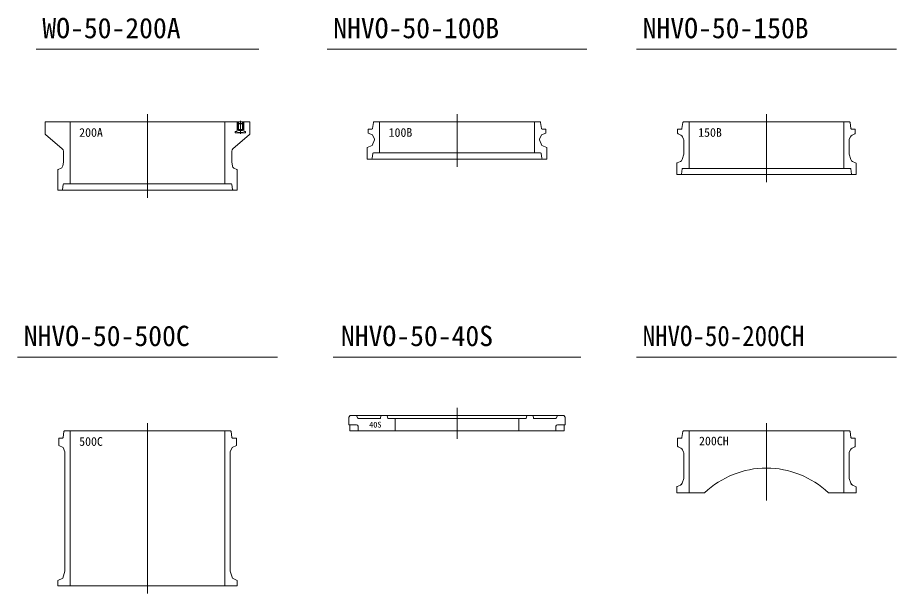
# Model space of a CAD drawing. Units: millimetres at full size, sheet at 1:20; details may follow other scales. Extents: x -5817 to 7940, y -3160 to 3160.
# Drawn here: x -4171 to -1331, y -3160 to -1300 of the extents above; entities that cross this region are included whole.
import ezdxf
from ezdxf.enums import TextEntityAlignment as Align

# ---------------------------------------------------------------- set-up
doc = ezdxf.new("R2010")
doc.units = ezdxf.units.MM
doc.header["$LTSCALE"] = 20
doc.layers.add('0-7_TEMP01', color=3, linetype='Continuous', lineweight=18)
doc.layers.add('0-9_躯体', color=7, linetype='Continuous', lineweight=9)
doc.layers.add('0-F_注釈', color=1, linetype='Continuous')
doc.styles.add('ＭＳ ゴシック', font='')
doc.styles.get('ＭＳ ゴシック').set_extended_font_data('MS Gothic')

msp = doc.modelspace()

# ---------------------------------------------------------------- linework, layer by layer
at = {"layer": '0-7_TEMP01'}
for p, q in [((-3751.26, -1611.96), (-3751.26, -1881.95)), ((-2751.26, -1611.96), (-2751.26, -1781.95)), ((-1751.26, -1611.96), (-1751.26, -1831.95)), ((-2751.26, -2560.37), (-2751.26, -2660.37)), ((-3751.26, -2610.37), (-3751.26, -3160.37)), ((-1751.26, -2610.37), (-1751.26, -2860.37))]:
    msp.add_line(p, q, dxfattribs=at)
at = {"layer": '0-9_躯体'}
for p, q in [((-4111.26, -1402.36), (-3391.26, -1402.36)), ((-3171.26, -1402.36), (-2331.26, -1402.36)), ((-2171.26, -1402.36), (-1331.26, -1402.36)), ((-4082.26, -1636.96), (-4082.26, -1675.55)), ((-4082.26, -1636.96), (-3751.26, -1636.96)), ((-4001.26, -1636.96), (-4001.26, -1836.96)), ((-3460.26, -1636.96), (-3751.26, -1636.96)), ((-3501.26, -1636.96), (-3501.26, -1836.96)), ((-3461.66, -1636.96), (-3462.16, -1637.45)), ((-3462.16, -1637.45), (-3462.16, -1665.95)), ((-3461.66, -1636.96), (-3459.26, -1636.96)), ((-3460.26, -1636.2), (-3442.26, -1636.2)), ((-3460.26, -1636.2), (-3460.26, -1636.96)), ((-3459.26, -1636.96), (-3460.26, -1636.96)), ((-3459.26, -1636.96), (-3443.26, -1636.96)), ((-3459.26, -1636.96), (-3458.81, -1637.24)), ((-3459.26, -1636.96), (-3459.26, -1661.96)), ((-3458.76, -1637.45), (-3458.76, -1642.71)), ((-3458.26, -1643.21), (-3444.26, -1643.21)), ((-3457.76, -1636.2), (-3457.76, -1641.7)), ((-3457.66, -1643.21), (-3457.66, -1662.95)), ((-3457.26, -1642.2), (-3445.26, -1642.2)), ((-3451.26, -1633.72), (-3451.26, -1675.45)), ((-3444.86, -1643.21), (-3444.86, -1662.95)), ((-3444.76, -1636.2), (-3444.76, -1641.7)), ((-3443.76, -1637.45), (-3443.76, -1642.71)), ((-3443.26, -1636.96), (-3443.71, -1637.24)), ((-3443.26, -1636.96), (-3443.26, -1661.96)), ((-3443.26, -1636.96), (-3442.26, -1636.96)), ((-3443.26, -1636.96), (-3440.86, -1636.96)), ((-3442.26, -1636.2), (-3442.26, -1636.96)), ((-3420.26, -1636.96), (-3442.26, -1636.96)), ((-3440.86, -1636.96), (-3440.36, -1637.45)), ((-3440.36, -1637.45), (-3440.36, -1665.95)), ((-3420.26, -1636.96), (-3420.26, -1675.55)), ((-3021.49, -1638.69), (-3024.03, -1658.21)), ((-2751.26, -1636.96), (-3019.5, -1636.96)), ((-3001.26, -1636.96), (-3001.26, -1736.96)), ((-2751.26, -1636.96), (-2483.02, -1636.96)), ((-2501.26, -1636.96), (-2501.26, -1736.96)), ((-2481.03, -1638.69), (-2478.49, -1658.21)), ((-2021.5, -1638.68), (-2024.25, -1658.24)), ((-2019.52, -1636.96), (-1751.26, -1636.96)), ((-2001.01, -1636.96), (-2001.51, -1786.96)), ((-1483, -1636.96), (-1751.26, -1636.96)), ((-1501.51, -1636.96), (-1501.01, -1786.96)), ((-1481.01, -1638.68), (-1478.27, -1658.24)), ((-3468.31, -1668.46), (-3468.31, -1671.45)), ((-3464.16, -1667.96), (-3467.81, -1667.96)), ((-3467.81, -1671.96), (-3434.71, -1671.96)), ((-3460.26, -1671.45), (-3442.26, -1671.45)), ((-3460.26, -1671.45), (-3460.26, -1671.96)), ((-3459.26, -1661.96), (-3443.26, -1661.96)), ((-3459.26, -1661.96), (-3457.66, -1662.95)), ((-3457.66, -1662.95), (-3457.66, -1664.45)), ((-3457.66, -1662.95), (-3444.86, -1662.95)), ((-3457.16, -1664.96), (-3445.36, -1664.96)), ((-3443.26, -1661.96), (-3444.86, -1662.95)), ((-3444.86, -1662.95), (-3444.86, -1664.45)), ((-3442.26, -1671.45), (-3442.26, -1671.96)), ((-3438.36, -1667.96), (-3434.71, -1667.96)), ((-3434.21, -1668.46), (-3434.21, -1671.45)), ((-3038.26, -1659.95), (-3026.01, -1659.95)), ((-3038.26, -1659.95), (-3038.26, -1672.95)), ((-3038.26, -1672.95), (-3024.26, -1678.95)), ((-2464.26, -1672.95), (-2478.26, -1678.95)), ((-2464.26, -1659.95), (-2476.51, -1659.95)), ((-2464.26, -1659.95), (-2464.26, -1672.95)), ((-2038.26, -1659.95), (-2026.23, -1659.95)), ((-2038.26, -1659.95), (-2038.26, -1672.97)), ((-1464.26, -1659.95), (-1476.29, -1659.95)), ((-1464.26, -1659.95), (-1464.26, -1672.97)), ((-4081.18, -1677.85), (-4026.86, -1723.96)), ((-3421.34, -1677.85), (-3475.66, -1723.96)), ((-3025.26, -1712.95), (-3018.26, -1694.95)), ((-3024.26, -1678.95), (-3018.26, -1692.96)), ((-3018.26, -1694.95), (-3018.26, -1692.96)), ((-2478.26, -1678.95), (-2484.26, -1692.96)), ((-2036.44, -1675.73), (-2027.93, -1679.38)), ((-2022.68, -1684.63), (-2019.07, -1693.07)), ((-2018.26, -1697.01), (-2018.26, -1738.46)), ((-1484.26, -1697.01), (-1484.26, -1738.46)), ((-1479.84, -1684.63), (-1483.45, -1693.07)), ((-1466.08, -1675.73), (-1474.59, -1679.38)), ((-4023.26, -1731.64), (-4023.26, -1765.13)), ((-3479.26, -1731.64), (-3479.26, -1765.13)), ((-3041.26, -1719.95), (-3025.26, -1712.95)), ((-3041.26, -1719.95), (-3041.26, -1756.95)), ((-2461.26, -1719.95), (-2477.26, -1712.95)), ((-2461.26, -1719.95), (-2461.26, -1756.95)), ((-2751.26, -1756.95), (-3041.26, -1756.95)), ((-3023.48, -1738.7), (-3025.43, -1754.33)), ((-3021.49, -1736.96), (-2751.26, -1736.96)), ((-2481.03, -1736.96), (-2751.26, -1736.96)), ((-2751.26, -1756.95), (-2461.26, -1756.95)), ((-2479.04, -1738.7), (-2477.09, -1754.33)), ((-2018.69, -1741.38), (-2023.92, -1758.55)), ((-1483.82, -1741.38), (-1478.6, -1758.55)), ((-4030.61, -1786.28), (-4039.67, -1791.11)), ((-4023.39, -1766.77), (-4025.45, -1779.09)), ((-3479.12, -1766.77), (-3477.07, -1779.09)), ((-3471.91, -1786.28), (-3462.85, -1791.11)), ((-2041.26, -1771.91), (-2041.26, -1806.95)), ((-2039.46, -1769.17), (-2029.47, -1764.8)), ((-2023.5, -1788.68), (-2025.83, -1805.24)), ((-2021.52, -1786.96), (-1751.26, -1786.96)), ((-1481, -1786.96), (-1751.26, -1786.96)), ((-1479.01, -1788.68), (-1476.69, -1805.24)), ((-1463.05, -1769.17), (-1473.04, -1764.8)), ((-1461.26, -1771.91), (-1461.26, -1806.95)), ((-4041.26, -1793.76), (-4041.26, -1836.96)), ((-2041.26, -1806.95), (-2027.81, -1806.95)), ((-1751.26, -1806.95), (-2027.81, -1806.95)), ((-1751.26, -1806.95), (-1474.71, -1806.95)), ((-1461.26, -1806.95), (-1474.71, -1806.95)), ((-4041.26, -1836.96), (-4041.26, -1856.95)), ((-4023.5, -1838.68), (-4025.83, -1855.24)), ((-4021.52, -1836.96), (-3751.26, -1836.96)), ((-3481, -1836.96), (-3751.26, -1836.96)), ((-3479.01, -1838.68), (-3476.69, -1855.24)), ((-4041.26, -1856.95), (-3751.26, -1856.95)), ((-3461.26, -1856.95), (-3751.26, -1856.95)), ((-4171.26, -2396.95), (-3331.26, -2396.95)), ((-3151.26, -2396.95), (-2351.26, -2396.95)), ((-2171.26, -2396.95), (-1331.26, -2396.95)), ((-3101.26, -2590.37), (-3096.26, -2585.37)), ((-3101.26, -2590.37), (-3101.26, -2615.37)), ((-3096.26, -2585.37), (-3076.26, -2585.37)), ((-3076.26, -2585.37), (-2751.26, -2585.37)), ((-3071.81, -2594.27), (-3075.7, -2586.48)), ((-3070.03, -2595.37), (-3000.9, -2595.37)), ((-2998.94, -2593.77), (-2997.58, -2586.98)), ((-2974.68, -2593.94), (-2976.83, -2586.8)), ((-2972.77, -2595.37), (-2751.26, -2595.37)), ((-2951.26, -2595.37), (-2951.26, -2635.37)), ((-2426.26, -2585.37), (-2751.26, -2585.37)), ((-2529.74, -2595.37), (-2751.26, -2595.37)), ((-2551.26, -2595.37), (-2551.26, -2635.37)), ((-2527.83, -2593.94), (-2525.68, -2586.8)), ((-2503.58, -2593.77), (-2504.94, -2586.98)), ((-2432.49, -2595.37), (-2501.62, -2595.37)), ((-2430.71, -2594.27), (-2426.81, -2586.48)), ((-2406.26, -2585.37), (-2426.26, -2585.37)), ((-2401.26, -2590.37), (-2406.26, -2585.37)), ((-2401.26, -2590.37), (-2401.26, -2615.37)), ((-4024.03, -2656.63), (-4021.49, -2637.11)), ((-3751.26, -2635.37), (-4019.51, -2635.37)), ((-4001.26, -2635.37), (-4001.26, -3135.37)), ((-3751.26, -2635.37), (-3483.02, -2635.37)), ((-3501.26, -2635.37), (-3501.26, -3135.37)), ((-3478.49, -2656.63), (-3481.03, -2637.11)), ((-3101.26, -2615.37), (-3076.01, -2615.37)), ((-3097.82, -2615.37), (-3097.67, -2635.37)), ((-3097.67, -2635.37), (-2751.26, -2635.37)), ((-3071.02, -2620.12), (-3070.26, -2635.37)), ((-2404.85, -2635.37), (-2751.26, -2635.37)), ((-2431.49, -2620.12), (-2432.26, -2635.37)), ((-2401.26, -2615.37), (-2426.51, -2615.37)), ((-2404.7, -2615.37), (-2404.85, -2635.37)), ((-2021.5, -2637.09), (-2024.25, -2656.65)), ((-1751.26, -2635.37), (-2019.52, -2635.37)), ((-2001.26, -2635.37), (-2001.26, -2835.37)), ((-1751.26, -2635.37), (-1483, -2635.37)), ((-1501.26, -2635.37), (-1501.26, -2835.37)), ((-1481.01, -2637.09), (-1478.27, -2656.65)), ((-4038.26, -2658.37), (-4026.02, -2658.37)), ((-4038.26, -2658.37), (-4038.26, -2682.37)), ((-3464.26, -2658.37), (-3476.51, -2658.37)), ((-3464.26, -2658.37), (-3464.26, -2682.37)), ((-2026.23, -2658.37), (-2038.26, -2658.37)), ((-2026.23, -2658.37), (-2038.26, -2658.37)), ((-2038.26, -2658.37), (-2038.26, -2684.39)), ((-1476.29, -2658.37), (-1464.26, -2658.37)), ((-1476.29, -2658.37), (-1464.26, -2658.37)), ((-1464.26, -2658.37), (-1464.26, -2684.39)), ((-4038.26, -2682.37), (-4024.26, -2688.37)), ((-4024.26, -2688.37), (-4018.26, -2702.37)), ((-3478.26, -2688.37), (-3484.26, -2702.37)), ((-3464.26, -2682.37), (-3478.26, -2688.37)), ((-2036.44, -2687.15), (-2027.93, -2690.8)), ((-2022.68, -2696.05), (-2019.07, -2704.49)), ((-1479.84, -2696.05), (-1483.45, -2704.49)), ((-1466.08, -2687.15), (-1474.59, -2690.8)), ((-4018.26, -2702.37), (-4018.26, -3088.37)), ((-3484.26, -2702.37), (-3484.26, -3088.37)), ((-2018.26, -2708.43), (-2018.26, -2785.75)), ((-1484.26, -2708.43), (-1484.26, -2785.75)), ((-2029.33, -2810.15), (-2039.46, -2814.59)), ((-2025.26, -2808.37), (-2029.33, -2810.15)), ((-2025.26, -2808.37), (-2023.86, -2804.16)), ((-2018.78, -2788.91), (-2023.86, -2804.16)), ((-1483.75, -2788.91), (-1478.67, -2804.16)), ((-1477.26, -2808.37), (-1478.67, -2804.16)), ((-1477.26, -2808.37), (-1473.19, -2810.15)), ((-1473.19, -2810.15), (-1463.05, -2814.59)), ((-2041.26, -2817.34), (-2041.26, -2835.37)), ((-1951.26, -2835.37), (-2041.26, -2835.37)), ((-1551.26, -2835.37), (-1461.26, -2835.37)), ((-1461.26, -2817.34), (-1461.26, -2835.37)), ((-3477.26, -3111.37), (-3484.26, -3088.37)), ((-4041.26, -3118.37), (-4041.26, -3135.37)), ((-3461.26, -3118.37), (-3477.26, -3111.37)), ((-3461.26, -3118.37), (-3461.26, -3135.37)), ((-4041.26, -3135.37), (-3751.26, -3135.37)), ((-3461.26, -3135.37), (-3751.26, -3135.37))]:
    msp.add_line(p, q, dxfattribs=at)
for points in [[(-2477.26, -1712.95), (-2484.26, -1694.95), (-2484.26, -1692.96)], [(-3461.26, -1793.76), (-3461.26, -1836.96), (-3461.26, -1856.95)], [(-4041.26, -3118.37), (-4025.26, -3111.37), (-4018.26, -3088.37)]]:
    msp.add_lwpolyline(points, dxfattribs=at)
for centre, radius, start, end in [((-3459.26, -1637.45), 0.5, 0, 90), ((-3458.26, -1642.71), 0.5, 180, 270), ((-3457.26, -1641.7), 0.5, 180, 270), ((-3445.26, -1641.7), 0.5, 270, 0), ((-3444.26, -1642.71), 0.5, 270, 0), ((-3443.26, -1637.45), 0.5, 90, 180), ((-3019.5, -1638.95), 2, 90, 172.569), ((-2483.02, -1638.95), 2, 7.431, 90), ((-2019.52, -1638.95), 2, 90, 172.001), ((-1483, -1638.95), 2, 7.999, 90), ((-4079.26, -1675.55), 3, 180, 230.195), ((-3467.81, -1668.46), 0.5, 90, 180), ((-3467.81, -1671.45), 0.5, 180, 270), ((-3464.16, -1665.95), 2, 270, 0), ((-3457.16, -1664.45), 0.5, 180, 270), ((-3445.36, -1664.45), 0.5, 270, 0), ((-3438.36, -1665.95), 2, 180, 270), ((-3434.71, -1668.46), 0.5, 0, 90), ((-3434.71, -1671.45), 0.5, 270, 0), ((-3423.26, -1675.55), 3, 309.805, 0), ((-3026.01, -1657.95), 2, 270, 352.569), ((-2476.51, -1657.95), 2, 187.431, 270), ((-2035.26, -1672.97), 3, 180, 246.801), ((-2026.23, -1657.95), 2, 270, 352.001), ((-1476.29, -1657.95), 2, 187.999, 270), ((-1467.26, -1672.97), 3, 293.199, 0), ((-2031.88, -1688.57), 10, 23.199, 66.801), ((-2028.26, -1697.01), 10, 0, 23.199), ((-1474.26, -1697.01), 10, 156.801, 180), ((-1470.64, -1688.57), 10, 113.199, 156.801), ((-4033.26, -1731.64), 10, 0, 50.194), ((-3469.26, -1731.64), 10, 129.806, 180), ((-3028.41, -1753.95), 3, 270, 352.874), ((-3021.49, -1738.95), 2, 90, 172.876), ((-2481.03, -1738.95), 2, 7.124, 90), ((-2474.11, -1753.95), 3, 187.126, 270), ((-2033.49, -1755.64), 10, 293.629, 343.072), ((-2028.26, -1738.46), 10, 343.072, 0), ((-1474.26, -1738.46), 10, 180, 196.928), ((-1469.04, -1755.64), 10, 196.928, 246.371), ((-4035.32, -1777.45), 10, 298.072, 350.538), ((-4033.26, -1765.13), 10, 350.538, 0), ((-3469.26, -1765.13), 10, 180, 189.462), ((-3467.21, -1777.45), 10, 189.462, 241.928), ((-2038.26, -1771.91), 3, 113.629, 180), ((-2021.52, -1788.95), 2, 90, 172.001), ((-1481, -1788.95), 2, 7.999, 90), ((-1464.26, -1771.91), 3, 0, 66.371), ((-4038.26, -1793.76), 3, 118.073, 180), ((-3464.26, -1793.76), 3, 0, 61.927), ((-2027.81, -1804.95), 2, 270, 352.001), ((-1474.71, -1804.95), 2, 187.999, 270), ((-4021.52, -1838.95), 2, 90, 172.001), ((-3481, -1838.95), 2, 7.999, 90), ((-4027.81, -1854.95), 2, 270, 352.001), ((-3474.71, -1854.95), 2, 187.999, 270), ((-3077.49, -2587.37), 2, 26.565, 90), ((-3070.03, -2593.37), 2, 206.565, 270), ((-3000.9, -2593.37), 2, 270, 348.691), ((-2995.62, -2587.37), 2, 90, 168.691), ((-2978.74, -2587.37), 2, 16.7, 90), ((-2972.77, -2593.37), 2, 196.7, 270), ((-2529.74, -2593.37), 2, 270, 343.3), ((-2523.77, -2587.37), 2, 90, 163.3), ((-2506.9, -2587.37), 2, 11.309, 90), ((-2501.62, -2593.37), 2, 191.309, 270), ((-2432.49, -2593.37), 2, 270, 333.435), ((-2425.03, -2587.37), 2, 90, 153.435), ((-4019.51, -2637.37), 2, 90, 172.569), ((-3483.02, -2637.37), 2, 7.431, 90), ((-3076.01, -2620.37), 5, 2.862, 90), ((-2426.51, -2620.37), 5, 90, 177.138), ((-2019.52, -2637.37), 2, 90, 172.001), ((-1483, -2637.37), 2, 7.999, 90), ((-4026.02, -2656.37), 2, 270, 352.569), ((-3476.51, -2656.37), 2, 187.431, 270), ((-2026.23, -2656.37), 2, 270, 352.001), ((-1476.29, -2656.37), 2, 187.999, 270), ((-2035.26, -2684.39), 3, 180, 246.801), ((-2031.88, -2699.98), 10, 23.199, 66.802), ((-1470.64, -2699.98), 10, 113.198, 156.801), ((-1467.26, -2684.39), 3, 293.199, 0), ((-2028.26, -2708.43), 10, 0, 23.199), ((-1474.26, -2708.43), 10, 156.801, 180), ((-1751.26, -3045.37), 290, 90, 133.603), ((-1751.26, -3045.37), 290, 46.397, 90), ((-2033.34, -2800.99), 10, 293.629, 341.565), ((-2028.26, -2785.75), 10, 341.565, 0), ((-1474.26, -2785.75), 10, 180, 198.435), ((-1469.18, -2800.99), 10, 198.435, 246.371), ((-2038.26, -2817.34), 3, 113.629, 180), ((-1464.26, -2817.34), 3, 0, 66.371)]:
    msp.add_arc(centre, radius, start, end, dxfattribs=at)

# ---------------------------------------------------------------- texts
at = {"layer": '0-9_躯体', "style": 'ＭＳ ゴシック'}
for s, p in [('WO-50-200A', (-4091.26, -1386.32)), ('NHVO-50-100B', (-3151.26, -1386.32)), ('NHVO-50-150B', (-2151.26, -1386.32)), ('NHVO-50-500C', (-4151.26, -2380.91)), ('NHVO-50-40S', (-3126.26, -2380.91))]:
    msp.add_text(s, height=65.69, dxfattribs=at).set_placement(p, align=Align.BOTTOM_LEFT)
at = {"layer": '0-9_躯体', "style": 'ＭＳ ゴシック', "width": 0.9}
msp.add_text('NHVO-50-200CH', height=65.69, dxfattribs=at).set_placement((-2151.26, -2380.91), align=Align.BOTTOM_LEFT)
at = {"layer": '0-F_注釈', "style": 'ＭＳ ゴシック'}
for s, height, p in [('200A', 28.15, (-3972.21, -1693.58)), ('100B', 28.15, (-2972.21, -1693.58)), ('150B', 28.15, (-1971.96, -1693.58)), ('40S', 18.77, (-3035.25, -2630.2)), ('500C', 28.15, (-3972.21, -2691.99)), ('200CH', 28.15, (-1969.14, -2690.31))]:
    msp.add_text(s, height=height, dxfattribs=at).set_placement(p, align=Align.BOTTOM_LEFT)

doc.saveas('drawing.dxf')
